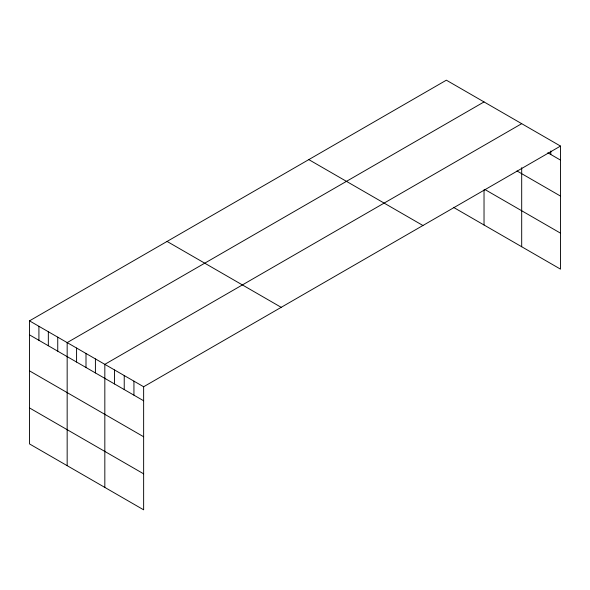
<?xml version="1.0" encoding="UTF-8"?>
<svg xmlns="http://www.w3.org/2000/svg" width="590" height="590" viewBox="0 0 590 590"><rect width="100%" height="100%" fill="white"/><g stroke="black" fill="none" stroke-linecap="round" stroke-linejoin="round"><path stroke-width="0.89" d="M29.5 320.857L143.636 386.752L143.636 509.819L29.5 443.923L29.5 320.857L446.365 80.181L560.5 146.077L560.5 269.143L453.43 207.326M484.029 101.93L67.164 342.606L67.164 465.665M521.693 123.679L104.828 364.347L104.828 487.414M143.636 386.752L560.5 146.077M547.815 152.773L560.5 160.097M516.988 170.96L560.5 196.079M484.81 189.456L560.5 233.153M308.799 159.61L422.934 225.505M167.066 241.435L281.201 307.331M29.5 334.877L143.636 400.772M29.5 370.859L143.636 436.755M29.5 407.933L143.636 473.829M550.802 150.988L550.802 154.499M521.693 167.678L521.693 246.738M484.029 189.862L484.029 224.989M133.937 381.155L133.937 395.167M124.232 375.55L124.232 389.57M114.534 369.952L114.534 383.965M95.41 358.912L95.41 372.932M86 353.476L86 367.496M76.582 348.041L76.582 362.061M57.746 337.17L57.746 351.183M48.336 331.735L48.336 345.747M38.918 326.292L38.918 340.312"/></g></svg>
